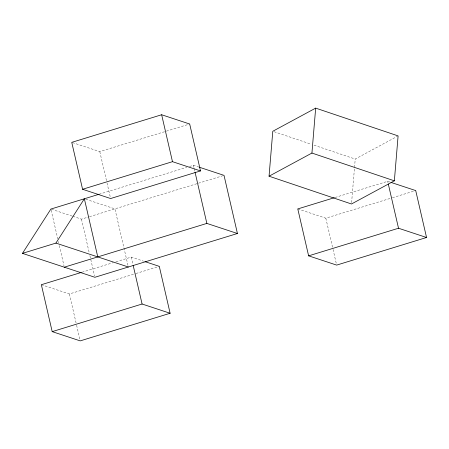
<?xml version="1.0" encoding="UTF-8"?>
<svg xmlns="http://www.w3.org/2000/svg" width="449" height="449" viewBox="0 0 449 449"><rect width="100%" height="100%" fill="white"/><g stroke="black" fill="none" stroke-linecap="round" stroke-linejoin="round"><path stroke-width="0.34" stroke-dasharray="2.25 1.68" d="M351.601 202.606L355.221 159.058L397.488 136.232M72.401 142.58L99.785 151.616L165.709 131.372M166.371 131.164L189.68 124.008M99.077 194.254L186.75 167.331M189.427 166.506L193.44 165.277L198.755 167.028M72.822 216.295L81.465 219.146L88.829 216.884M89.497 216.682L222.676 175.778M81.982 272.234L113.277 262.626M115.943 261.806L131.254 257.103L143.641 261.189M335.083 197.481L387.689 181.323L390.293 182.187M41.359 284.711L69.393 293.96L135.317 273.716M135.98 273.514L159.288 266.358M297.788 208.931L325.822 218.186L391.747 197.942M392.415 197.734L415.718 190.578M85.686 199.216L114.927 208.869L128.195 266.33M72.16 216.076L50.889 209.054L57.758 238.795M274.12 131.725L311.348 144.269M314.008 145.167L355.221 159.058M387.689 181.323L388.003 182.687M325.822 218.186L332.889 248.785M333.046 249.464L336.34 263.743M193.44 165.277L194.063 167.977M194.221 168.656L195.001 172.034M131.254 257.103L132.983 264.579M99.785 151.616L106.845 182.215M107.002 182.895L110.46 197.852M81.465 219.146L89.267 252.944M89.89 255.649L94.576 275.933M58.381 241.5L58.69 242.853M59.319 245.558L63.999 265.836M69.393 293.96L76.453 324.56M76.611 325.239L79.911 339.517"/><path stroke-width="0.67" d="M269.052 176.21L272.79 131.276L315.669 108.119L398.1 135.901L394.362 180.829L351.483 203.986L269.052 176.21L311.932 153.053L394.362 180.829M311.932 153.053L315.669 108.119M199.423 167.252L224.017 175.368L237.437 233.502L94.885 277.28L22.45 253.371L50.889 209.054L99.077 194.254M22.45 253.371L55.917 243.094L84.356 198.778L97.775 256.912M161.646 114.753L71.75 142.361L82.582 189.276L110.617 198.531L200.512 170.923L189.68 124.008L161.646 114.753L172.478 161.674L200.512 170.923M82.582 189.276L172.478 161.674M64.308 267.189L206.86 223.411L237.437 233.502M81.314 272.442L41.359 284.711L52.191 331.626L80.225 340.881L170.12 313.273L159.288 266.358L144.948 261.621M334.415 197.683L297.788 208.931L308.62 255.846L336.655 265.101L426.55 237.493L415.718 190.578L390.944 182.401M52.191 331.626L142.086 304.018L170.12 313.273M308.62 255.846L398.516 228.238L426.55 237.493M55.917 243.094L128.352 267.003M388.312 184.045L398.516 228.238M195.001 172.034L206.86 223.411M133.14 265.264L142.086 304.018"/></g></svg>
